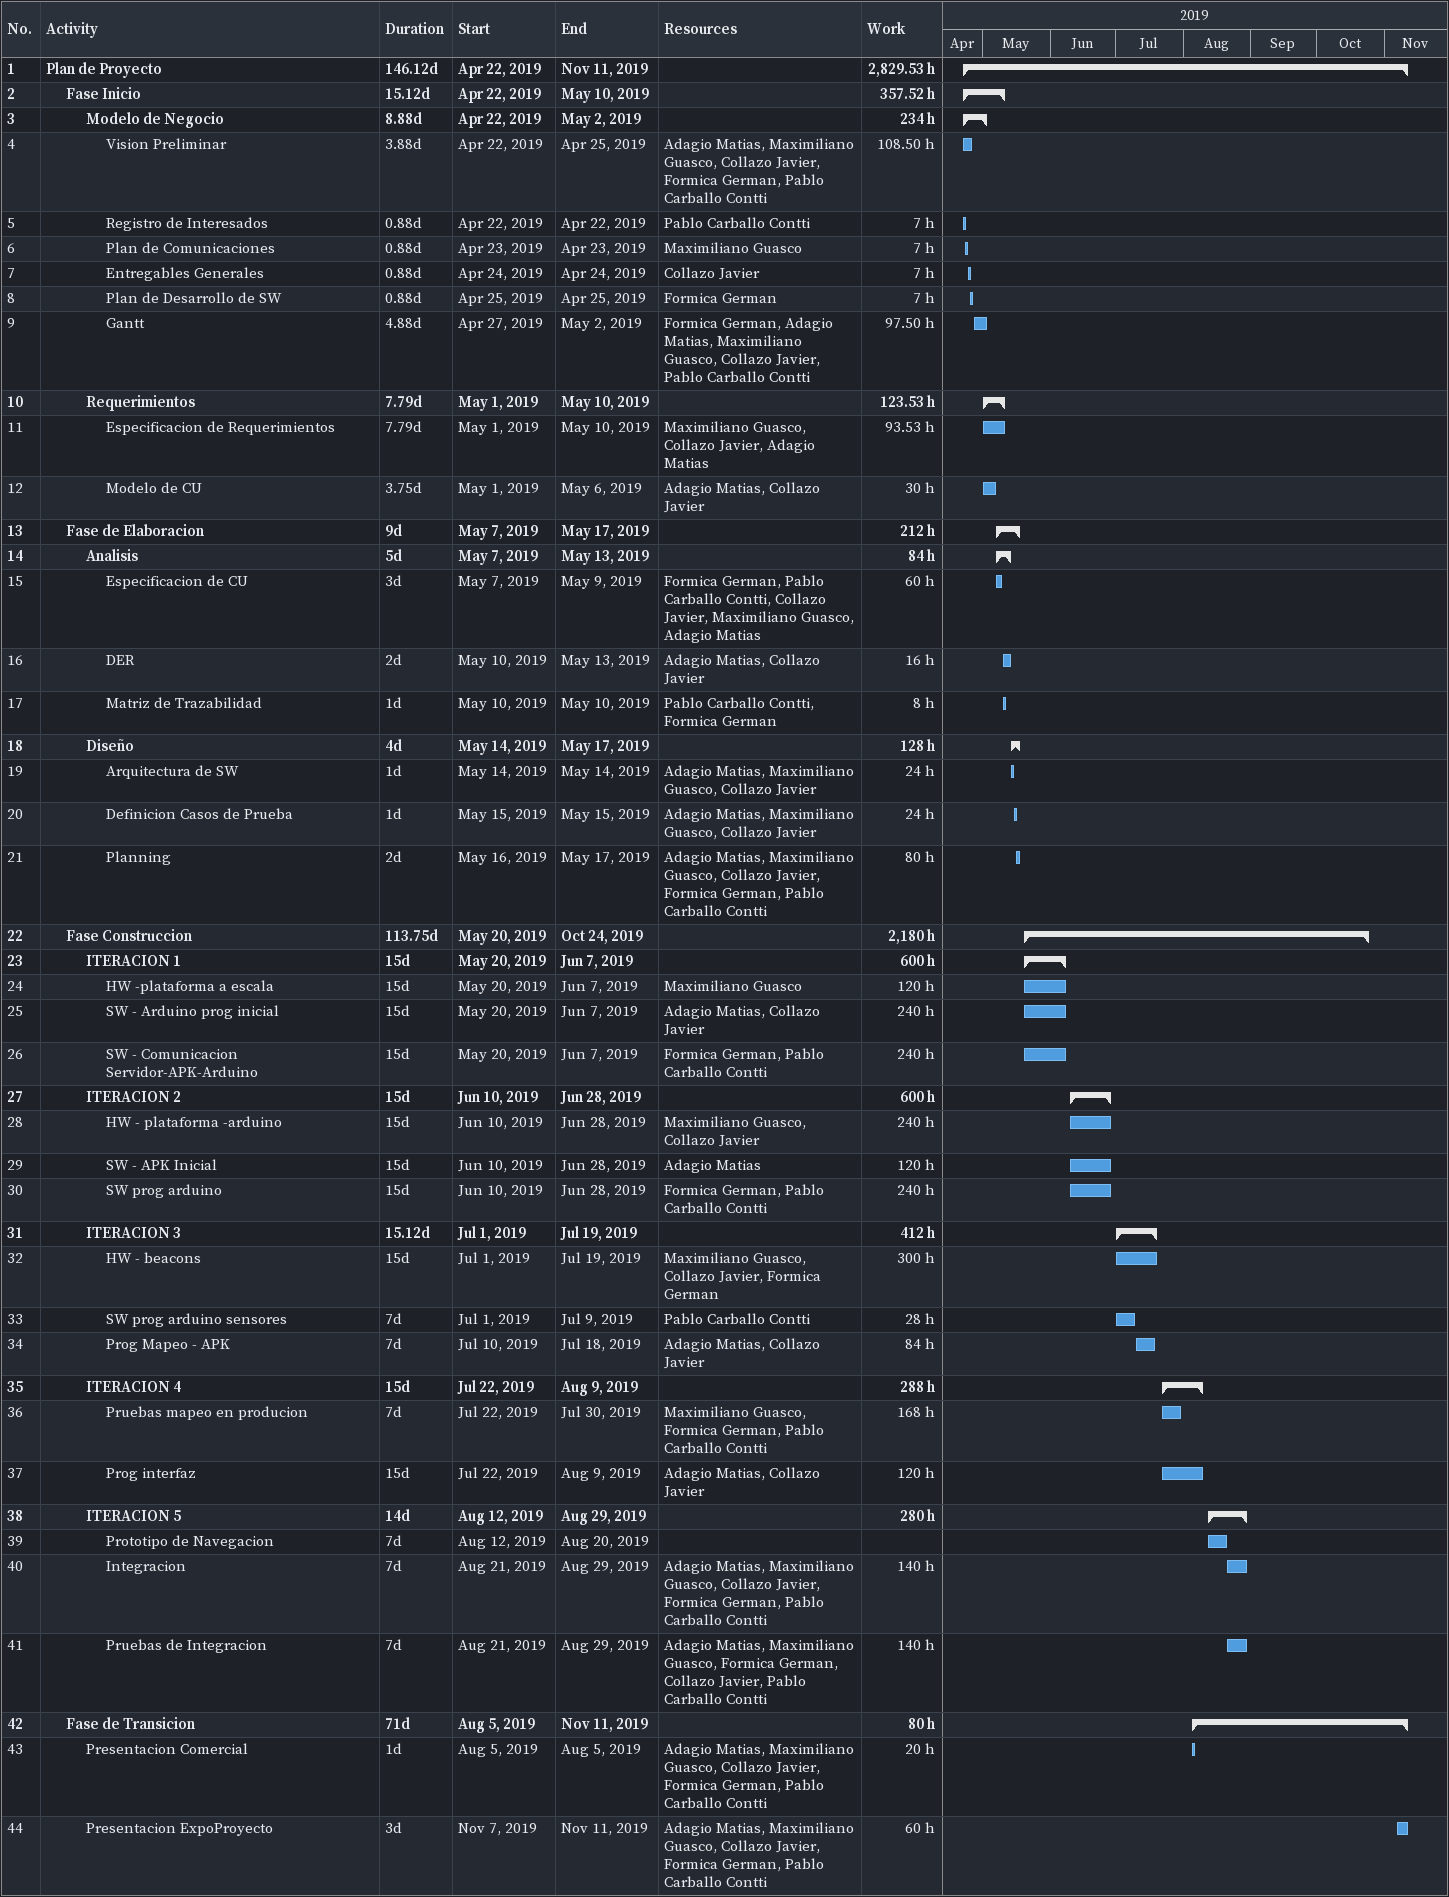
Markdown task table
| ID | Level | Task | Duration | Start | Finish | Resources | Work (h) |
|---|---|---|---|---|---|---|---|
| 1 | 1 | **Plan de Proyecto** | 146.12d | 2019-04-22 | 2019-11-11 |  | 2829.53 |
| 2 | 2 | **Fase Inicio** | 15.12d | 2019-04-22 | 2019-05-10 |  | 357.52 |
| 3 | 3 | **Modelo de Negocio** | 8.88d | 2019-04-22 | 2019-05-02 |  | 234 |
| 4 | 4 | Vision Preliminar | 3.88d | 2019-04-22 | 2019-04-25 | Adagio Matias, Maximiliano Guasco, Collazo Javier, Formica German, Pablo Carballo Contti | 108.50 |
| 5 | 4 | Registro de Interesados | 0.88d | 2019-04-22 | 2019-04-22 | Pablo Carballo Contti | 7 |
| 6 | 4 | Plan de Comunicaciones | 0.88d | 2019-04-23 | 2019-04-23 | Maximiliano Guasco | 7 |
| 7 | 4 | Entregables Generales | 0.88d | 2019-04-24 | 2019-04-24 | Collazo Javier | 7 |
| 8 | 4 | Plan de Desarrollo de SW | 0.88d | 2019-04-25 | 2019-04-25 | Formica German | 7 |
| 9 | 4 | Gantt | 4.88d | 2019-04-27 | 2019-05-02 | Formica German, Adagio Matias, Maximiliano Guasco, Collazo Javier, Pablo Carballo Contti | 97.50 |
| 10 | 3 | **Requerimientos** | 7.79d | 2019-05-01 | 2019-05-10 |  | 123.53 |
| 11 | 4 | Especificacion de Requerimientos | 7.79d | 2019-05-01 | 2019-05-10 | Maximiliano Guasco, Collazo Javier, Adagio Matias | 93.53 |
| 12 | 4 | Modelo de CU | 3.75d | 2019-05-01 | 2019-05-06 | Adagio Matias, Collazo Javier | 30 |
| 13 | 2 | **Fase de Elaboracion** | 9d | 2019-05-07 | 2019-05-17 |  | 212 |
| 14 | 3 | **Analisis** | 5d | 2019-05-07 | 2019-05-13 |  | 84 |
| 15 | 4 | Especificacion de CU | 3d | 2019-05-07 | 2019-05-09 | Formica German, Pablo Carballo Contti, Collazo Javier, Maximiliano Guasco, Adagio Matias | 60 |
| 16 | 4 | DER | 2d | 2019-05-10 | 2019-05-13 | Adagio Matias, Collazo Javier | 16 |
| 17 | 4 | Matriz de Trazabilidad | 1d | 2019-05-10 | 2019-05-10 | Pablo Carballo Contti, Formica German | 8 |
| 18 | 3 | **Diseño** | 4d | 2019-05-14 | 2019-05-17 |  | 128 |
| 19 | 4 | Arquitectura de SW | 1d | 2019-05-14 | 2019-05-14 | Adagio Matias, Maximiliano Guasco, Collazo Javier | 24 |
| 20 | 4 | Definicion Casos de Prueba | 1d | 2019-05-15 | 2019-05-15 | Adagio Matias, Maximiliano Guasco, Collazo Javier | 24 |
| 21 | 4 | Planning | 2d | 2019-05-16 | 2019-05-17 | Adagio Matias, Maximiliano Guasco, Collazo Javier, Formica German, Pablo Carballo Contti | 80 |
| 22 | 2 | **Fase Construccion** | 113.75d | 2019-05-20 | 2019-10-24 |  | 2180 |
| 23 | 3 | **ITERACION 1** | 15d | 2019-05-20 | 2019-06-07 |  | 600 |
| 24 | 4 | HW -plataforma a escala | 15d | 2019-05-20 | 2019-06-07 | Maximiliano Guasco | 120 |
| 25 | 4 | SW - Arduino prog inicial | 15d | 2019-05-20 | 2019-06-07 | Adagio Matias, Collazo Javier | 240 |
| 26 | 4 | SW - Comunicacion Servidor-APK-Arduino | 15d | 2019-05-20 | 2019-06-07 | Formica German, Pablo Carballo Contti | 240 |
| 27 | 3 | **ITERACION 2** | 15d | 2019-06-10 | 2019-06-28 |  | 600 |
| 28 | 4 | HW - plataforma -arduino | 15d | 2019-06-10 | 2019-06-28 | Maximiliano Guasco, Collazo Javier | 240 |
| 29 | 4 | SW - APK Inicial | 15d | 2019-06-10 | 2019-06-28 | Adagio Matias | 120 |
| 30 | 4 | SW prog arduino | 15d | 2019-06-10 | 2019-06-28 | Formica German, Pablo Carballo Contti | 240 |
| 31 | 3 | **ITERACION 3** | 15.12d | 2019-07-01 | 2019-07-19 |  | 412 |
| 32 | 4 | HW - beacons | 15d | 2019-07-01 | 2019-07-19 | Maximiliano Guasco, Collazo Javier, Formica German | 300 |
| 33 | 4 | SW prog arduino sensores | 7d | 2019-07-01 | 2019-07-09 | Pablo Carballo Contti | 28 |
| 34 | 4 | Prog Mapeo - APK | 7d | 2019-07-10 | 2019-07-18 | Adagio Matias, Collazo Javier | 84 |
| 35 | 3 | **ITERACION 4** | 15d | 2019-07-22 | 2019-08-09 |  | 288 |
| 36 | 4 | Pruebas mapeo en producion | 7d | 2019-07-22 | 2019-07-30 | Maximiliano Guasco, Formica German, Pablo Carballo Contti | 168 |
| 37 | 4 | Prog interfaz | 15d | 2019-07-22 | 2019-08-09 | Adagio Matias, Collazo Javier | 120 |
| 38 | 3 | **ITERACION 5** | 14d | 2019-08-12 | 2019-08-29 |  | 280 |
| 39 | 4 | Prototipo de Navegacion | 7d | 2019-08-12 | 2019-08-20 |  |  |
| 40 | 4 | Integracion | 7d | 2019-08-21 | 2019-08-29 | Adagio Matias, Maximiliano Guasco, Collazo Javier, Formica German, Pablo Carballo Contti | 140 |
| 41 | 4 | Pruebas de Integracion | 7d | 2019-08-21 | 2019-08-29 | Adagio Matias, Maximiliano Guasco, Formica German, Collazo Javier, Pablo Carballo Contti | 140 |
| 42 | 2 | **Fase de Transicion** | 71d | 2019-08-05 | 2019-11-11 |  | 80 |
| 43 | 3 | Presentacion Comercial | 1d | 2019-08-05 | 2019-08-05 | Adagio Matias, Maximiliano Guasco, Collazo Javier, Formica German, Pablo Carballo Contti | 20 |
| 44 | 3 | Presentacion ExpoProyecto | 3d | 2019-11-07 | 2019-11-11 | Adagio Matias, Maximiliano Guasco, Collazo Javier, Formica German, Pablo Carballo Contti | 60 |
